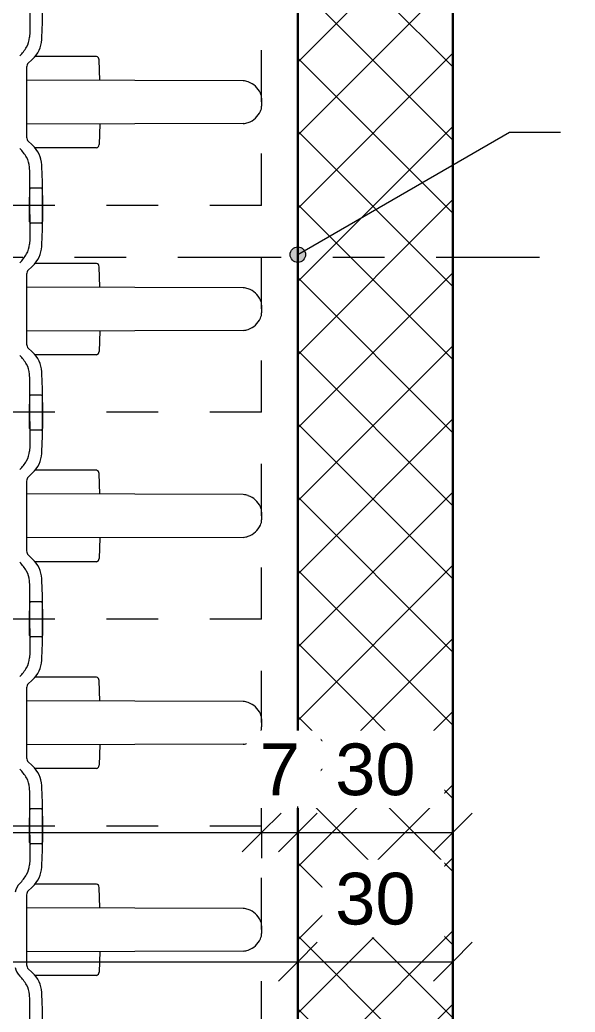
# Model space of a CAD drawing. Header units: metres. Extents: x -86 to 44, y -23 to 39.
# Drawn here: x 24.914 to 25.989, y -6.083 to -4.165 of the extents above; entities that cross this region are included whole.
import ezdxf

# ---------------------------------------------------------------- set-up
doc = ezdxf.new("R2010")
doc.units = ezdxf.units.M
doc.linetypes.add('_Rasterlinie_', pattern=[0.375, 0.2, -0.05, 0.075, -0.05])
doc.linetypes.add('_Verdeckte Linien_', pattern=[0.15, 0.1, -0.05])
for name, color, linetype, lineweight in [('A-____-____-DIMS', 7, 'Continuous', 5), ('A-____-____-DIMS-50', 7, 'Continuous', 5), ('A-DETL-GENF-HDLN', 7, '_Verdeckte Linien_', 9), ('A-DETL-GENF-OTLN', 7, 'Continuous', 9), ('A-WALL-____-MCUT', 7, 'Continuous', 35), ('A-WALL-____-PATT', 7, 'Continuous', 35), ('C-PRKG-____-OTLN', 7, 'Continuous', 9), ('G-____-____-DIMS', 7, 'Continuous', 5), ('S-GRID-____-OTLN', 7, 'Continuous', 5)]:
    doc.layers.add(name, color=color, linetype=linetype, lineweight=lineweight)
doc.styles.add('Arial_1', font='arial.ttf', dxfattribs={"height": 0.1})
doc.dimstyles.new('SUB_Rohbau_fein_6', dxfattribs={"dimscale": 0.3048, "dimtxt": 0.102026, "dimasz": 0.246063, "dimexe": 0.164042, "dimexo": 0.0625, "dimgap": 0.123031, "dimtad": 1, "dimdec": 1, "dimlfac": 100, "dimrnd": 0.5, "dimdsep": 46, "dimtxsty": 'Arial_1', "dimblk1": 'OBLIQUE', "dimblk2": 'OBLIQUE', "dimsah": 1, "dimcen": 0.09, "dimazin": 0, "dimtfac": 1, "dimtdec": 4, "dimtix": 1, "dimtmove": 0, "dimatfit": 3, "dimfxl": 0.164042, "dimfxlon": 1, "dimtvp": 1, "dimtfill": 1, "dimtolj": 1, "dimtzin": 0, "dimarcsym": 2})
doc.dimstyles.new('SUB_Rohbau_fein_7', dxfattribs={"dimscale": 0.3048, "dimtxt": 0.102026, "dimasz": 0.246063, "dimexe": 0.164042, "dimexo": 0.0625, "dimgap": 0.123031, "dimtad": 1, "dimrnd": 0.005, "dimzin": 0, "dimdsep": 46, "dimtxsty": 'Arial_1', "dimblk1": 'OBLIQUE', "dimblk2": 'OBLIQUE', "dimsah": 1, "dimcen": 0.09, "dimazin": 0, "dimtfac": 1, "dimtdec": 4, "dimtix": 1, "dimtmove": 0, "dimatfit": 3, "dimfxl": 0.164042, "dimfxlon": 1, "dimtvp": 1, "dimtfill": 1, "dimtolj": 1, "dimtzin": 0, "dimarcsym": 2})

# ---------------------------------------------------------------- blocks, each defined once
blk = doc.blocks.new('Fahrradstellplatz - Fahrradstellplatz-23804636--01_UG_OK_FFB_AF')
at = {"layer": 'A-DETL-GENF-HDLN', "color": 253, "true_color": 0x999999}
for p, q in [((2, 0), (1.6, 0)), ((2, 0), (2, -2)), ((2.4, 0), (2, 0)), ((2, 0), (2, -2)), ((2.4, 0), (2.4, -2)), ((2.8, 0), (2.4, 0)), ((2.4, 0), (2.4, -2)), ((2.8, 0), (2.8, -2)), ((3.2, 0), (2.8, 0)), ((2.8, 0), (2.8, -2)), ((3.2, 0), (3.2, -2)), ((3.6, 0), (3.2, 0)), ((3.2, 0), (3.2, -2))]:
    blk.add_line(p, q, dxfattribs=at)
at = {"layer": 'A-DETL-GENF-OTLN', "color": 253, "true_color": 0x999999}
for p, q in [((1.7931, 0), (1.8006, 0)), ((1.8006, 0), (1.8081, 0)), ((2.1931, 0), (2.2006, 0)), ((2.2006, 0), (2.2081, 0)), ((2.5931, 0), (2.6006, 0)), ((2.6006, 0), (2.6081, 0)), ((2.9931, 0), (3.0006, 0)), ((3.0006, 0), (3.0081, 0)), ((3.3931, 0), (3.4006, 0)), ((3.4006, 0), (3.4081, 0)), ((1.7593, -0.0357), (1.7581, -0.4548)), ((1.8419, -0.0357), (1.8431, -0.4548)), ((2.1593, -0.0357), (2.1581, -0.4548)), ((2.2419, -0.0357), (2.2431, -0.4548)), ((2.5593, -0.0357), (2.5581, -0.4548)), ((2.6419, -0.0357), (2.6431, -0.4548)), ((2.9593, -0.0357), (2.9581, -0.4548)), ((3.0419, -0.0357), (3.0431, -0.4548)), ((3.3593, -0.0357), (3.3581, -0.4548)), ((3.4419, -0.0357), (3.4431, -0.4548)), ((1.7122, -0.3193), (1.7122, -0.4382)), ((1.7585, -0.3133), (1.7186, -0.3144)), ((1.8427, -0.3133), (1.8826, -0.3144)), ((1.889, -0.3193), (1.889, -0.4382)), ((2.1122, -0.3193), (2.1122, -0.4382)), ((2.1585, -0.3133), (2.1186, -0.3144)), ((2.2427, -0.3133), (2.2826, -0.3144)), ((2.289, -0.3193), (2.289, -0.4382)), ((2.5122, -0.3193), (2.5122, -0.4382)), ((2.5585, -0.3133), (2.5186, -0.3144)), ((2.6427, -0.3133), (2.6826, -0.3144)), ((2.689, -0.3193), (2.689, -0.4382)), ((2.9122, -0.3193), (2.9122, -0.4382)), ((2.9585, -0.3133), (2.9186, -0.3144)), ((3.0427, -0.3133), (3.0826, -0.3144)), ((3.089, -0.3193), (3.089, -0.4382)), ((3.3122, -0.3193), (3.3122, -0.4382)), ((3.3585, -0.3133), (3.3186, -0.3144)), ((3.4427, -0.3133), (3.4826, -0.3144)), ((3.489, -0.3193), (3.489, -0.4382)), ((1.9667, -0.4263), (1.9667, -0.4463)), ((2.0202, -0.4238), (1.9698, -0.4242)), ((1.981, -0.4238), (2.0314, -0.4242)), ((2.0345, -0.4263), (2.0345, -0.4463)), ((2.3667, -0.4263), (2.3667, -0.4463)), ((2.4202, -0.4238), (2.3698, -0.4242)), ((2.381, -0.4238), (2.4314, -0.4242)), ((2.4345, -0.4263), (2.4345, -0.4463)), ((2.7667, -0.4263), (2.7667, -0.4463)), ((2.8202, -0.4238), (2.7698, -0.4242)), ((2.781, -0.4238), (2.8314, -0.4242)), ((2.8345, -0.4263), (2.8345, -0.4463)), ((3.1667, -0.4263), (3.1667, -0.4463)), ((3.2202, -0.4238), (3.1698, -0.4242)), ((3.181, -0.4238), (3.2314, -0.4242)), ((3.2345, -0.4263), (3.2345, -0.4463)), ((1.5695, -0.4488), (1.6654, -0.4486)), ((1.6654, -0.4486), (1.6751, -0.4491)), ((1.7266, -0.4527), (1.7174, -0.443)), ((1.7354, -0.4549), (1.8006, -0.4547)), ((1.8006, -0.4547), (1.8658, -0.4549)), ((1.8746, -0.4527), (1.8838, -0.443)), ((1.9358, -0.4486), (1.9261, -0.4491)), ((2.0317, -0.4488), (1.9358, -0.4486)), ((1.9695, -0.4488), (2.0654, -0.4486)), ((2.0654, -0.4486), (2.0751, -0.4491)), ((2.1266, -0.4527), (2.1174, -0.443)), ((2.1354, -0.4549), (2.2006, -0.4547)), ((2.2006, -0.4547), (2.2658, -0.4549)), ((2.2746, -0.4527), (2.2838, -0.443)), ((2.3358, -0.4486), (2.3261, -0.4491)), ((2.4317, -0.4488), (2.3358, -0.4486)), ((2.3695, -0.4488), (2.4654, -0.4486)), ((2.4654, -0.4486), (2.4751, -0.4491)), ((2.5266, -0.4527), (2.5174, -0.443)), ((2.5354, -0.4549), (2.6006, -0.4547)), ((2.6006, -0.4547), (2.6658, -0.4549)), ((2.6746, -0.4527), (2.6838, -0.443)), ((2.7358, -0.4486), (2.7261, -0.4491)), ((2.8317, -0.4488), (2.7358, -0.4486)), ((2.7695, -0.4488), (2.8654, -0.4486)), ((2.8654, -0.4486), (2.8751, -0.4491)), ((2.9266, -0.4527), (2.9174, -0.443)), ((2.9354, -0.4549), (3.0006, -0.4547)), ((3.0006, -0.4547), (3.0658, -0.4549)), ((3.0746, -0.4527), (3.0838, -0.443)), ((3.1358, -0.4486), (3.1261, -0.4491)), ((3.2317, -0.4488), (3.1358, -0.4486)), ((3.1695, -0.4488), (3.2654, -0.4486)), ((3.2654, -0.4486), (3.2751, -0.4491)), ((3.3266, -0.4527), (3.3174, -0.443)), ((3.3354, -0.4549), (3.4006, -0.4547)), ((3.4006, -0.4547), (3.4658, -0.4549)), ((3.4746, -0.4527), (3.4838, -0.443)), ((3.5358, -0.4486), (3.5261, -0.4491)), ((3.6317, -0.4488), (3.5358, -0.4486))]:
    blk.add_line(p, q, dxfattribs=at)
for centre, radius, start, end in [((1.7931, -0.024), 0.024, 90.0116, 114.7042), ((2.1931, -0.024), 0.024, 90.0116, 114.7042), ((2.5931, -0.024), 0.024, 90.0116, 114.7042), ((2.9931, -0.024), 0.024, 90.0116, 114.7042), ((3.3931, -0.024), 0.024, 90.0116, 114.7042), ((3.4081, -0.024), 0.024, 65.2958, 89.9884), ((1.8003, -0.0396), 0.0412, 114.7042, 161.0529), ((1.8081, -0.024), 0.024, 65.2958, 89.9884), ((1.8009, -0.0396), 0.0412, 18.9471, 65.2958), ((2.2003, -0.0396), 0.0412, 114.7042, 161.0529), ((2.2081, -0.024), 0.024, 65.2958, 89.9884), ((2.2009, -0.0396), 0.0412, 18.9471, 65.2958), ((2.6003, -0.0396), 0.0412, 114.7042, 161.0529), ((2.6081, -0.024), 0.024, 65.2958, 89.9884), ((2.6009, -0.0396), 0.0412, 18.9471, 65.2958), ((3.0003, -0.0396), 0.0412, 114.7042, 161.0529), ((3.0081, -0.024), 0.024, 65.2958, 89.9884), ((3.0009, -0.0396), 0.0412, 18.9471, 65.2958), ((3.4003, -0.0396), 0.0412, 114.7042, 161.0529), ((3.4009, -0.0396), 0.0412, 18.9471, 65.2958), ((1.7997, -0.0394), 0.0406, 161.0529, 174.7358), ((1.8015, -0.0394), 0.0406, 5.2642, 18.9471), ((2.1997, -0.0394), 0.0406, 161.0529, 174.7358), ((2.2015, -0.0394), 0.0406, 5.2642, 18.9471), ((2.5997, -0.0394), 0.0406, 161.0529, 174.7358), ((2.6015, -0.0394), 0.0406, 5.2642, 18.9471), ((2.9997, -0.0394), 0.0406, 161.0529, 174.7358), ((3.0015, -0.0394), 0.0406, 5.2642, 18.9471), ((3.3997, -0.0394), 0.0406, 161.0529, 174.7358), ((3.4015, -0.0394), 0.0406, 5.2642, 18.9471), ((1.7188, -0.3212), 0.00683, 91.5986, 163.3195), ((1.8824, -0.3212), 0.00683, 16.6805, 88.4014), ((2.1188, -0.3212), 0.00683, 91.5986, 163.3195), ((2.2824, -0.3212), 0.00683, 16.6805, 88.4014), ((2.5188, -0.3212), 0.00683, 91.5986, 163.3195), ((2.6824, -0.3212), 0.00683, 16.6805, 88.4014), ((2.9188, -0.3212), 0.00683, 91.5986, 163.3195), ((3.0824, -0.3212), 0.00683, 16.6805, 88.4014), ((3.3188, -0.3212), 0.00683, 91.5986, 163.3195), ((3.4824, -0.3212), 0.00683, 16.6805, 88.4014), ((1.6251, -1.3361), 0.9124, 86.5727, 90.3077), ((1.6762, -0.482), 0.0567, 43.3751, 86.5727), ((1.925, -0.482), 0.0567, 93.4273, 136.6249), ((1.9761, -1.3361), 0.9124, 89.6923, 93.4273), ((1.9698, -0.4274), 0.00327, 90.4611, 160.3834), ((2.0251, -1.3361), 0.9124, 86.5727, 90.3077), ((2.0314, -0.4274), 0.00327, 19.6166, 89.5389), ((2.0762, -0.482), 0.0567, 43.3751, 86.5727), ((2.325, -0.482), 0.0567, 93.4273, 136.6249), ((2.3761, -1.3361), 0.9124, 89.6923, 93.4273), ((2.3698, -0.4274), 0.00327, 90.4611, 160.3834), ((2.4251, -1.3361), 0.9124, 86.5727, 90.3077), ((2.4314, -0.4274), 0.00327, 19.6166, 89.5389), ((2.4762, -0.482), 0.0567, 43.3751, 86.5727), ((2.725, -0.482), 0.0567, 93.4273, 136.6249), ((2.7761, -1.3361), 0.9124, 89.6923, 93.4273), ((2.7698, -0.4274), 0.00327, 90.4611, 160.3834), ((2.8251, -1.3361), 0.9124, 86.5727, 90.3077), ((2.8314, -0.4274), 0.00327, 19.6166, 89.5389), ((2.8762, -0.482), 0.0567, 43.3751, 86.5727), ((3.125, -0.482), 0.0567, 93.4273, 136.6249), ((3.1761, -1.3361), 0.9124, 89.6923, 93.4273), ((3.1698, -0.4274), 0.00327, 90.4611, 160.3834), ((3.2251, -1.3361), 0.9124, 86.5727, 90.3077), ((3.2314, -0.4274), 0.00327, 19.6166, 89.5389), ((3.2762, -0.482), 0.0567, 43.3751, 86.5727), ((3.525, -0.482), 0.0567, 93.4273, 136.6249), ((3.5761, -1.3361), 0.9124, 89.6923, 93.4273), ((1.673, -0.491), 0.0419, 59.8665, 87.1207), ((1.6519, -0.5273), 0.0839, 45.1941, 59.8665), ((1.7353, -0.4364), 0.0186, 241.9395, 270.2136), ((1.8659, -0.4364), 0.0186, 269.7864, 298.0605), ((1.9493, -0.5273), 0.0839, 120.1335, 134.8059), ((1.9282, -0.491), 0.0419, 92.8793, 120.1335), ((1.9692, -0.4463), 0.00251, 180, 276.4127), ((2.0319, -0.4463), 0.00251, 263.5873, 0), ((2.073, -0.491), 0.0419, 59.8665, 87.1207), ((2.0519, -0.5273), 0.0839, 45.1941, 59.8665), ((2.1353, -0.4364), 0.0186, 241.9395, 270.2136), ((2.2659, -0.4364), 0.0186, 269.7864, 298.0605), ((2.3493, -0.5273), 0.0839, 120.1335, 134.8059), ((2.3282, -0.491), 0.0419, 92.8793, 120.1335), ((2.3692, -0.4463), 0.00251, 180, 276.4127), ((2.4319, -0.4463), 0.00251, 263.5873, 0), ((2.473, -0.491), 0.0419, 59.8665, 87.1207), ((2.4519, -0.5273), 0.0839, 45.1941, 59.8665), ((2.5353, -0.4364), 0.0186, 241.9395, 270.2136), ((2.6659, -0.4364), 0.0186, 269.7864, 298.0605), ((2.7493, -0.5273), 0.0839, 120.1335, 134.8059), ((2.7282, -0.491), 0.0419, 92.8793, 120.1335), ((2.7692, -0.4463), 0.00251, 180, 276.4127), ((2.8319, -0.4463), 0.00251, 263.5873, 0), ((2.873, -0.491), 0.0419, 59.8665, 87.1207), ((2.8519, -0.5273), 0.0839, 45.1941, 59.8665), ((2.9353, -0.4364), 0.0186, 241.9395, 270.2136), ((3.0659, -0.4364), 0.0186, 269.7864, 298.0605), ((3.1493, -0.5273), 0.0839, 120.1335, 134.8059), ((3.1282, -0.491), 0.0419, 92.8793, 120.1335), ((3.1692, -0.4463), 0.00251, 180, 276.4127), ((3.2319, -0.4463), 0.00251, 263.5873, 0), ((3.273, -0.491), 0.0419, 59.8665, 87.1207), ((3.2519, -0.5273), 0.0839, 45.1941, 59.8665), ((3.3353, -0.4364), 0.0186, 241.9395, 270.2136), ((3.4659, -0.4364), 0.0186, 269.7864, 298.0605), ((3.5493, -0.5273), 0.0839, 120.1335, 134.8059), ((3.5282, -0.491), 0.0419, 92.8793, 120.1335), ((3.3355, -0.4431), 0.0347, 225.1941, 257.0778), ((3.4656, -0.4431), 0.0347, 282.9222, 314.8059)]:
    blk.add_arc(centre, radius, start, end, dxfattribs=at)
blk = doc.blocks.new('DIMBLOCK1053--01_UG_OK_FFB_AF')
at = {"layer": 'A-____-____-DIMS-50'}
for p, q in [((18.752, -5.7358), (18.752, -5.6858)), ((25.382, -5.7358), (25.382, -5.6858)), ((18.752, -5.7358), (18.7895, -5.6983)), ((25.382, -5.7358), (25.4195, -5.6983)), ((18.752, -5.7358), (18.7145, -5.7733)), ((18.752, -5.7358), (25.382, -5.7358)), ((18.752, -5.7358), (18.752, -5.7858)), ((25.382, -5.7358), (25.3445, -5.7733)), ((25.382, -5.7358), (25.382, -5.7858))]:
    blk.add_line(p, q, dxfattribs=at)
at = {"layer": 'A-____-____-DIMS-50', "color": 0, "insert": (21.9313, -5.5638), "char_height": 0.1, "width": 0.325653, "attachment_point": 1, "line_spacing_factor": 0.941778, "style": 'Arial_1', "bg_fill": 3, "box_fill_scale": 1.25, "bg_fill_color": 256, "bg_fill_true_color": 13158600, "bg_fill_transparency": 0}
blk.add_mtext('6.63', dxfattribs=at)
blk = doc.blocks.new('_Oblique')
at = {"color": 0, "linetype": 'ByBlock', "lineweight": -2}
blk.add_line((-0.5, -0.5), (0.5, 0.5), dxfattribs=at)
blk = doc.blocks.new('DIMBLOCK1054--01_UG_OK_FFB_AF')
at = {"layer": 'A-____-____-DIMS-50'}
for p, q in [((25.382, -5.7358), (25.382, -5.6858)), ((25.452, -5.7358), (25.452, -5.6858)), ((25.382, -5.7358), (25.4195, -5.6983)), ((25.452, -5.7358), (25.4895, -5.6983)), ((25.382, -5.7358), (25.3445, -5.7733)), ((25.382, -5.7358), (25.452, -5.7358)), ((25.382, -5.7358), (25.382, -5.7858)), ((25.452, -5.7358), (25.4145, -5.7733)), ((25.452, -5.7358), (25.452, -5.7858))]:
    blk.add_line(p, q, dxfattribs=at)
at = {"layer": 'A-____-____-DIMS-50', "color": 0, "insert": (25.3782, -5.5638), "char_height": 0.1, "width": 0.093044, "attachment_point": 1, "line_spacing_factor": 0.941778, "style": 'Arial_1', "bg_fill": 3, "box_fill_scale": 1.25, "bg_fill_color": 256, "bg_fill_true_color": 13158600, "bg_fill_transparency": 0}
blk.add_mtext('7', dxfattribs=at)
blk = doc.blocks.new('DIMBLOCK1055--01_UG_OK_FFB_AF')
at = {"layer": 'A-____-____-DIMS-50'}
for p, q in [((25.452, -5.7358), (25.452, -5.6858)), ((25.752, -5.7358), (25.752, -5.6858)), ((25.452, -5.7358), (25.4895, -5.6983)), ((25.752, -5.7358), (25.7895, -5.6983)), ((25.452, -5.7358), (25.4145, -5.7733)), ((25.452, -5.7358), (25.752, -5.7358)), ((25.452, -5.7358), (25.452, -5.7858)), ((25.752, -5.7358), (25.7145, -5.7733)), ((25.752, -5.7358), (25.752, -5.7858))]:
    blk.add_line(p, q, dxfattribs=at)
at = {"layer": 'A-____-____-DIMS-50', "color": 0, "insert": (25.5244, -5.5638), "char_height": 0.1, "width": 0.186088, "attachment_point": 1, "line_spacing_factor": 0.941778, "style": 'Arial_1', "bg_fill": 3, "box_fill_scale": 1.25, "bg_fill_color": 256, "bg_fill_true_color": 13158600, "bg_fill_transparency": 0}
blk.add_mtext('30', dxfattribs=at)
blk = doc.blocks.new('DIMBLOCK1083--01_UG_OK_FFB_AF')
at = {"layer": 'A-____-____-DIMS-50'}
for p, q in [((18.752, -5.9858), (18.752, -5.9358)), ((25.452, -5.9858), (25.452, -5.9358)), ((18.752, -5.9858), (18.7895, -5.9483)), ((25.452, -5.9858), (25.4895, -5.9483)), ((18.752, -5.9858), (18.7145, -6.0233)), ((18.752, -5.9858), (25.452, -5.9858)), ((18.752, -5.9858), (18.752, -6.0358)), ((25.452, -5.9858), (25.4145, -6.0233)), ((25.452, -5.9858), (25.452, -6.0358))]:
    blk.add_line(p, q, dxfattribs=at)
at = {"layer": 'A-____-____-DIMS-50', "color": 0, "insert": (21.9663, -5.8138), "char_height": 0.1, "width": 0.325653, "attachment_point": 1, "line_spacing_factor": 0.941778, "style": 'Arial_1', "bg_fill": 3, "box_fill_scale": 1.25, "bg_fill_color": 256, "bg_fill_true_color": 13158600, "bg_fill_transparency": 0}
blk.add_mtext('6.70', dxfattribs=at)
blk = doc.blocks.new('DIMBLOCK1084--01_UG_OK_FFB_AF')
at = {"layer": 'A-____-____-DIMS-50'}
for p, q in [((25.452, -5.9858), (25.452, -5.9358)), ((25.752, -5.9858), (25.752, -5.9358)), ((25.452, -5.9858), (25.4895, -5.9483)), ((25.752, -5.9858), (25.7895, -5.9483)), ((25.452, -5.9858), (25.4145, -6.0233)), ((25.452, -5.9858), (25.752, -5.9858)), ((25.452, -5.9858), (25.452, -6.0358)), ((25.752, -5.9858), (25.7145, -6.0233)), ((25.752, -5.9858), (25.752, -6.0358))]:
    blk.add_line(p, q, dxfattribs=at)
at = {"layer": 'A-____-____-DIMS-50', "color": 0, "insert": (25.5244, -5.8138), "char_height": 0.1, "width": 0.186088, "attachment_point": 1, "line_spacing_factor": 0.941778, "style": 'Arial_1', "bg_fill": 3, "box_fill_scale": 1.25, "bg_fill_color": 256, "bg_fill_true_color": 13158600, "bg_fill_transparency": 0}
blk.add_mtext('30', dxfattribs=at)

msp = doc.modelspace()

# ---------------------------------------------------------------- hatches: boundary and pattern name
at = {"layer": 'A-WALL-____-PATT', "lineweight": 9}
h = msp.add_hatch(dxfattribs=at)
h.set_pattern_fill('FP_1', color=256, style=0, pattern_type=2)
h.set_pattern_definition([(45, (0, 0), (-0.07071068, 0.07071068), []), (135, (0, 0), (-0.07071068, -0.07071068), [])])
h.paths.add_polyline_path([(25.452, -17.7334), (25.752, -17.7334), (25.752, -2.3534), (25.452, -2.3534), (25.452, -17.7314)])
at = {"layer": 'G-____-____-DIMS', "lineweight": 9}
h = msp.add_hatch(color=256, dxfattribs=at)
edge = h.paths.add_edge_path()
edge.add_arc((25.452, -4.6187), 0.015, 0, 360)

# ---------------------------------------------------------------- linework, layer by layer
at = {"layer": 'A-WALL-____-MCUT'}
for p, q in [((25.452, -2.3534), (25.452, -17.4334)), ((25.752, -17.7334), (25.752, -2.3534))]:
    msp.add_line(p, q, dxfattribs=at)
at = {"layer": 'G-____-____-DIMS'}
for p, q in [((25.452, -4.6187), (25.8616, -4.3822)), ((25.8616, -4.3822), (25.96, -4.3822))]:
    msp.add_line(p, q, dxfattribs=at)
at = {"layer": 'G-____-____-DIMS', "lineweight": 9}
msp.add_circle((25.452, -4.6187), 0.015, dxfattribs=at)
at = {"layer": 'S-GRID-____-OTLN', "color": 8, "linetype": '_Rasterlinie_', "true_color": 0x808080}
msp.add_line((-80.7802, -4.6234), (27.9515, -4.6234), dxfattribs=at)

# ---------------------------------------------------------------- block references
at = {"layer": 'C-PRKG-____-OTLN', "color": 253, "true_color": 0x999999, "rotation": 270.0000000000003}
msp.add_blockref('Fahrradstellplatz - Fahrradstellplatz-23804636--01_UG_OK_FFB_AF', (25.382, -2.5234), dxfattribs=at)

# ---------------------------------------------------------------- next in the draw order: dimensions: what is measured, and where the dimension line sits
at = {"layer": 'A-____-____-DIMS'}
dim = msp.add_linear_dim(base=(25.382, -5.7358), p1=(18.752, -5.7858), p2=(25.382, -5.6858), dimstyle='SUB_Rohbau_fein_7', override={"dimpost": '<>', "dimfxl": 6.630754}, dxfattribs=at)
dim.commit()
dim.dimension.update_dxf_attribs({"geometry": 'DIMBLOCK1053--01_UG_OK_FFB_AF', "text_midpoint": (22.067, -5.6472)})

# ---------------------------------------------------------------- next in the draw order: dimensions: what is measured, and where the dimension line sits
dim = msp.add_linear_dim(base=(25.452, -5.7358), p1=(25.382, -5.6858), p2=(25.452, -5.6858), dimstyle='SUB_Rohbau_fein_6', override={"dimpost": '<>', "dimfxl": 0.07}, dxfattribs=at)
dim.commit()
dim.dimension.update_dxf_attribs({"geometry": 'DIMBLOCK1054--01_UG_OK_FFB_AF', "text_midpoint": (25.417, -5.6483)})

# ---------------------------------------------------------------- next in the draw order: dimensions: what is measured, and where the dimension line sits
dim = msp.add_linear_dim(base=(25.752, -5.7358), p1=(25.452, -5.6858), p2=(25.752, -5.6858), dimstyle='SUB_Rohbau_fein_6', override={"dimpost": '<>', "dimfxl": 0.3}, dxfattribs=at)
dim.commit()
dim.dimension.update_dxf_attribs({"geometry": 'DIMBLOCK1055--01_UG_OK_FFB_AF', "text_midpoint": (25.602, -5.6472)})

# ---------------------------------------------------------------- next in the draw order: dimensions: what is measured, and where the dimension line sits
dim = msp.add_linear_dim(base=(25.452, -5.9858), p1=(18.752, -6.0358), p2=(25.452, -5.9358), dimstyle='SUB_Rohbau_fein_7', override={"dimpost": '<>', "dimfxl": 6.700746}, dxfattribs=at)
dim.commit()
dim.dimension.update_dxf_attribs({"geometry": 'DIMBLOCK1083--01_UG_OK_FFB_AF', "text_midpoint": (22.102, -5.8973)})

# ---------------------------------------------------------------- next in the draw order: dimensions: what is measured, and where the dimension line sits
dim = msp.add_linear_dim(base=(25.752, -5.9858), p1=(25.452, -5.9358), p2=(25.752, -5.9358), dimstyle='SUB_Rohbau_fein_6', override={"dimpost": '<>', "dimfxl": 0.3}, dxfattribs=at)
dim.commit()
dim.dimension.update_dxf_attribs({"geometry": 'DIMBLOCK1084--01_UG_OK_FFB_AF', "text_midpoint": (25.602, -5.8972)})

doc.saveas('drawing.dxf')
